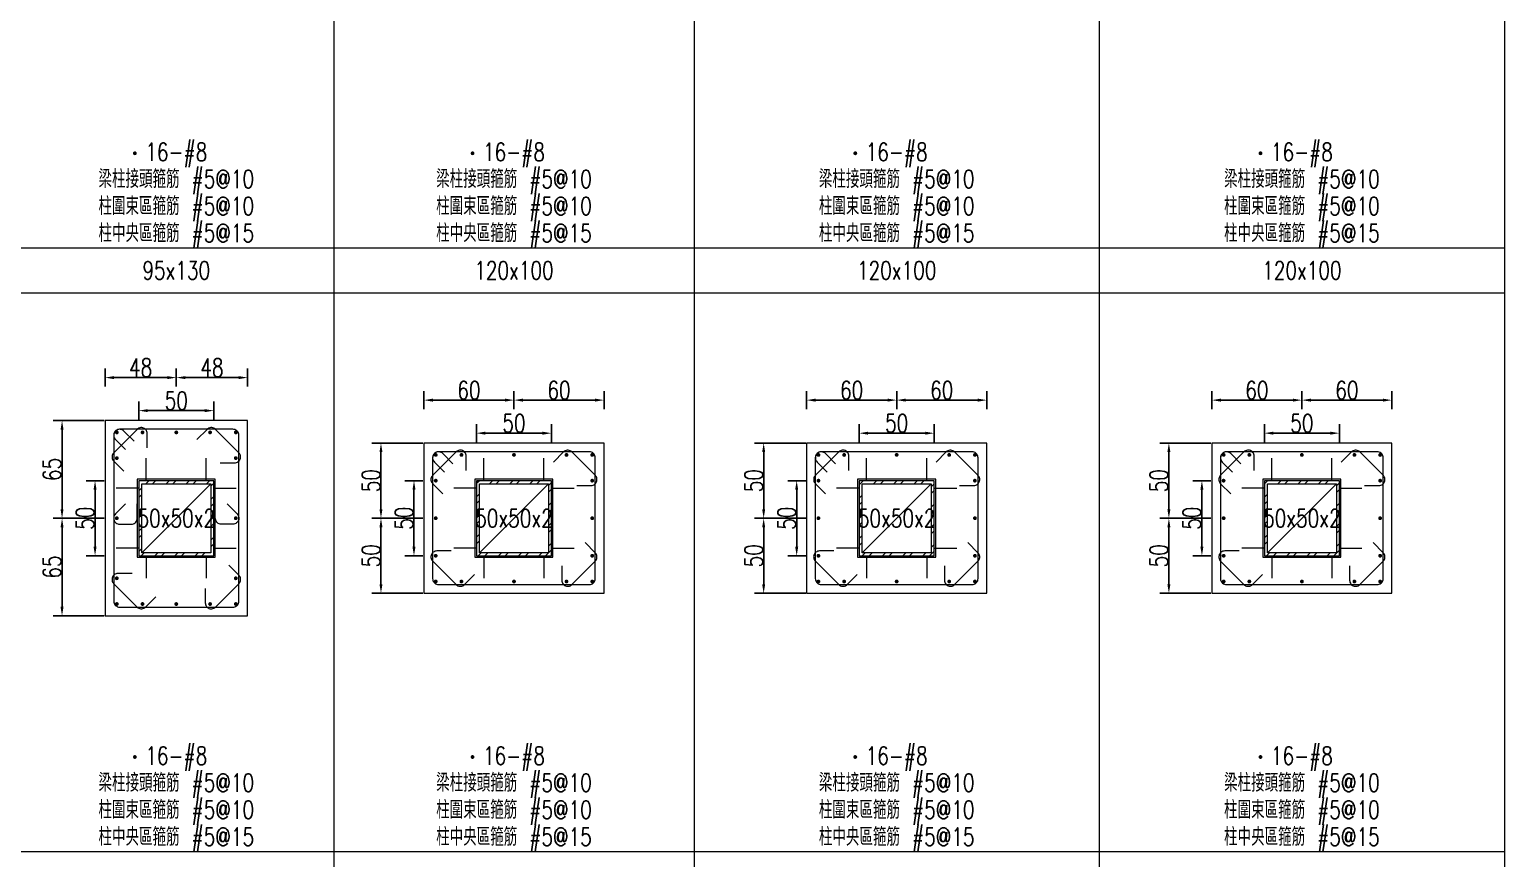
# Model space of a CAD drawing. Header units: millimetres. Extents: x 0 to 3905, y 0 to 8880.
# Drawn here: x 2922 to 3905, y 4447 to 4999 of the extents above; entities that cross this region are included whole.
import ezdxf
from ezdxf.enums import TextEntityAlignment as Align

# ---------------------------------------------------------------- set-up
doc = ezdxf.new("R2010")
doc.units = ezdxf.units.MM
doc.layers.get('DEFPOINTS').update_dxf_attribs({"color": 3})
for name, color, linetype in [('Hatch線', 6, 'Continuous'), ('主筋斷面', 2, 'Continuous'), ('文字-主筋根數', 7, 'Continuous'), ('文字-剪力筋 中央區', 7, 'Continuous'), ('文字-剪力筋-BC', 7, 'Continuous'), ('文字-剪力筋-圍束區', 7, 'Continuous'), ('文字-斷面尺寸', 7, 'Continuous'), ('文字-輔助字', 7, 'Continuous'), ('柱斷面線', 4, 'Continuous'), ('標註字', 4, 'Continuous'), ('箍筋線', 1, 'Continuous'), ('網格線', 7, 'Continuous'), ('鋼柱', 11, 'Continuous')]:
    doc.layers.add(name, color=color, linetype=linetype)
doc.styles.add('note', font='txt.shx', dxfattribs={"width": 0.75, "height": 12})
doc.styles.add('txt', font='txt.shx', dxfattribs={"height": 0.2, "bigfont": 'chineset.shx'})
doc.dimstyles.new('RCAD_DIM', dxfattribs={"dimtxt": 12, "dimasz": 6, "dimexe": 6, "dimexo": 0.625, "dimtad": 1, "dimdec": 0, "dimdsep": 46, "dimtxsty": 'note', "dimcen": 2.5, "dimclrd": 256, "dimclre": 256, "dimclrt": 256, "dimadec": 0, "dimazin": 0, "dimtfac": 1, "dimtmove": 0, "dimatfit": 3, "dimfxl": 0, "dimtolj": 1, "dimarcsym": 0})

# ---------------------------------------------------------------- blocks, each defined once
blk = doc.blocks.new('*D1668')
at = {"layer": 'DEFPOINTS', "color": 0}
for p in [(2995, 4739), (3045, 4745.625), (3045, 4739)]:
    blk.add_point(p, dxfattribs=at)
at = {"layer": '標註字', "lineweight": -2}
for p, q in [((2995, 4739.625), (2995, 4751.625)), ((3045, 4739.625), (3045, 4751.625)), ((3001, 4745.625), (3039, 4745.625))]:
    blk.add_line(p, q, dxfattribs=at)
at = {"layer": '標註字'}
for points in [[(3001, 4746.625), (3001, 4744.625), (2995, 4745.625)], [(3039, 4744.625), (3039, 4746.625), (3045, 4745.625)]]:
    blk.add_solid(points, dxfattribs=at)
at = {"layer": '標註字', "insert": (3020, 4752.25), "char_height": 12, "attachment_point": 5, "style": 'note'}
blk.add_mtext('\\A1;50', dxfattribs=at)
blk = doc.blocks.new('*D1669')
at = {"layer": 'DEFPOINTS', "color": 0}
for p in [(2965.875, 4699), (2972.5, 4699), (2972.5, 4649)]:
    blk.add_point(p, dxfattribs=at)
at = {"layer": '標註字', "lineweight": -2}
for p, q in [((2971.875, 4699), (2959.875, 4699)), ((2965.875, 4655), (2965.875, 4693)), ((2971.875, 4649), (2959.875, 4649))]:
    blk.add_line(p, q, dxfattribs=at)
at = {"layer": '標註字'}
for points in [[(2966.875, 4693), (2964.875, 4693), (2965.875, 4699)], [(2964.875, 4655), (2966.875, 4655), (2965.875, 4649)]]:
    blk.add_solid(points, dxfattribs=at)
at = {"layer": '標註字', "insert": (2959.25, 4674), "char_height": 12, "attachment_point": 5, "rotation": 90, "style": 'note'}
blk.add_mtext('\\A1;50', dxfattribs=at)
blk = doc.blocks.new('*D1670')
at = {"layer": 'DEFPOINTS', "color": 0}
for p in [(3020, 4767.625), (2972.5, 4761), (3020, 4761)]:
    blk.add_point(p, dxfattribs=at)
at = {"layer": '標註字', "lineweight": -2}
for p, q in [((2972.5, 4761.625), (2972.5, 4773.625)), ((2978.5, 4767.625), (3014, 4767.625)), ((3020, 4761.625), (3020, 4773.625))]:
    blk.add_line(p, q, dxfattribs=at)
at = {"layer": '標註字'}
for points in [[(2978.5, 4768.625), (2978.5, 4766.625), (2972.5, 4767.625)], [(3014, 4766.625), (3014, 4768.625), (3020, 4767.625)]]:
    blk.add_solid(points, dxfattribs=at)
at = {"layer": '標註字', "insert": (2996.25, 4774.25), "char_height": 12, "attachment_point": 5, "style": 'note'}
blk.add_mtext('\\A1;48', dxfattribs=at)
blk = doc.blocks.new('*D1671')
at = {"layer": 'DEFPOINTS', "color": 0}
for p in [(3067.5, 4767.625), (3020, 4761), (3067.5, 4761)]:
    blk.add_point(p, dxfattribs=at)
at = {"layer": '標註字', "lineweight": -2}
for p, q in [((3020, 4761.625), (3020, 4773.625)), ((3026, 4767.625), (3061.5, 4767.625)), ((3067.5, 4761.625), (3067.5, 4773.625))]:
    blk.add_line(p, q, dxfattribs=at)
at = {"layer": '標註字'}
for points in [[(3026, 4768.625), (3026, 4766.625), (3020, 4767.625)], [(3061.5, 4766.625), (3061.5, 4768.625), (3067.5, 4767.625)]]:
    blk.add_solid(points, dxfattribs=at)
at = {"layer": '標註字', "insert": (3043.75, 4774.25), "char_height": 12, "attachment_point": 5, "style": 'note'}
blk.add_mtext('\\A1;48', dxfattribs=at)
blk = doc.blocks.new('*D1672')
at = {"layer": 'DEFPOINTS', "color": 0}
for p in [(2943.875, 4674), (2972.5, 4674), (2972.5, 4609)]:
    blk.add_point(p, dxfattribs=at)
at = {"layer": '標註字', "lineweight": -2}
for p, q in [((2971.875, 4674), (2937.875, 4674)), ((2943.875, 4615), (2943.875, 4668)), ((2971.875, 4609), (2937.875, 4609))]:
    blk.add_line(p, q, dxfattribs=at)
at = {"layer": '標註字'}
for points in [[(2944.875, 4668), (2942.875, 4668), (2943.875, 4674)], [(2942.875, 4615), (2944.875, 4615), (2943.875, 4609)]]:
    blk.add_solid(points, dxfattribs=at)
at = {"layer": '標註字', "insert": (2937.25, 4641.5), "char_height": 12, "attachment_point": 5, "rotation": 90, "style": 'note'}
blk.add_mtext('\\A1;65', dxfattribs=at)
blk = doc.blocks.new('*D1673')
at = {"layer": 'DEFPOINTS', "color": 0}
for p in [(2943.875, 4739), (2972.5, 4739), (2972.5, 4674)]:
    blk.add_point(p, dxfattribs=at)
at = {"layer": '標註字', "lineweight": -2}
for p, q in [((2971.875, 4739), (2937.875, 4739)), ((2943.875, 4680), (2943.875, 4733)), ((2971.875, 4674), (2937.875, 4674))]:
    blk.add_line(p, q, dxfattribs=at)
at = {"layer": '標註字'}
for points in [[(2944.875, 4733), (2942.875, 4733), (2943.875, 4739)], [(2942.875, 4680), (2944.875, 4680), (2943.875, 4674)]]:
    blk.add_solid(points, dxfattribs=at)
at = {"layer": '標註字', "insert": (2937.25, 4706.5), "char_height": 12, "attachment_point": 5, "rotation": 90, "style": 'note'}
blk.add_mtext('\\A1;65', dxfattribs=at)
blk = doc.blocks.new('Circle_Filled')
at = {"const_width": 0.5}
blk.add_lwpolyline([(-0.25, 0, 1), (0.25, 0, 1)], format="xyb", close=True, dxfattribs=at)
blk = doc.blocks.new('*D1800')
at = {"layer": 'DEFPOINTS', "color": 0}
for p in [(3270, 4730.625), (3220, 4724), (3270, 4724)]:
    blk.add_point(p, dxfattribs=at)
at = {"layer": '標註字', "lineweight": -2}
for p, q in [((3220, 4724.625), (3220, 4736.625)), ((3226, 4730.625), (3264, 4730.625)), ((3270, 4724.625), (3270, 4736.625))]:
    blk.add_line(p, q, dxfattribs=at)
at = {"layer": '標註字'}
for points in [[(3226, 4731.625), (3226, 4729.625), (3220, 4730.625)], [(3264, 4729.625), (3264, 4731.625), (3270, 4730.625)]]:
    blk.add_solid(points, dxfattribs=at)
at = {"layer": '標註字', "insert": (3245, 4737.25), "char_height": 12, "attachment_point": 5, "style": 'note'}
blk.add_mtext('\\A1;50', dxfattribs=at)
blk = doc.blocks.new('*D1801')
at = {"layer": 'DEFPOINTS', "color": 0}
for p in [(3178.375, 4699), (3185, 4699), (3185, 4649)]:
    blk.add_point(p, dxfattribs=at)
at = {"layer": '標註字', "lineweight": -2}
for p, q in [((3184.375, 4699), (3172.375, 4699)), ((3178.375, 4655), (3178.375, 4693)), ((3184.375, 4649), (3172.375, 4649))]:
    blk.add_line(p, q, dxfattribs=at)
at = {"layer": '標註字'}
for points in [[(3179.375, 4693), (3177.375, 4693), (3178.375, 4699)], [(3177.375, 4655), (3179.375, 4655), (3178.375, 4649)]]:
    blk.add_solid(points, dxfattribs=at)
at = {"layer": '標註字', "insert": (3171.75, 4674), "char_height": 12, "attachment_point": 5, "rotation": 90, "style": 'note'}
blk.add_mtext('\\A1;50', dxfattribs=at)
blk = doc.blocks.new('*D1802')
at = {"layer": 'DEFPOINTS', "color": 0}
for p in [(3245, 4752.625), (3185, 4746), (3245, 4746)]:
    blk.add_point(p, dxfattribs=at)
at = {"layer": '標註字', "lineweight": -2}
for p, q in [((3185, 4746.625), (3185, 4758.625)), ((3245, 4746.625), (3245, 4758.625)), ((3191, 4752.625), (3239, 4752.625))]:
    blk.add_line(p, q, dxfattribs=at)
at = {"layer": '標註字'}
for points in [[(3191, 4753.625), (3191, 4751.625), (3185, 4752.625)], [(3239, 4751.625), (3239, 4753.625), (3245, 4752.625)]]:
    blk.add_solid(points, dxfattribs=at)
at = {"layer": '標註字', "insert": (3215, 4759.25), "char_height": 12, "attachment_point": 5, "style": 'note'}
blk.add_mtext('\\A1;60', dxfattribs=at)
blk = doc.blocks.new('*D1803')
at = {"layer": 'DEFPOINTS', "color": 0}
for p in [(3305, 4752.625), (3245, 4746), (3305, 4746)]:
    blk.add_point(p, dxfattribs=at)
at = {"layer": '標註字', "lineweight": -2}
for p, q in [((3245, 4746.625), (3245, 4758.625)), ((3305, 4746.625), (3305, 4758.625)), ((3251, 4752.625), (3299, 4752.625))]:
    blk.add_line(p, q, dxfattribs=at)
at = {"layer": '標註字'}
for points in [[(3251, 4753.625), (3251, 4751.625), (3245, 4752.625)], [(3299, 4751.625), (3299, 4753.625), (3305, 4752.625)]]:
    blk.add_solid(points, dxfattribs=at)
at = {"layer": '標註字', "insert": (3275, 4759.25), "char_height": 12, "attachment_point": 5, "style": 'note'}
blk.add_mtext('\\A1;60', dxfattribs=at)
blk = doc.blocks.new('*D1804')
at = {"layer": 'DEFPOINTS', "color": 0}
for p in [(3156.375, 4674), (3185, 4674), (3185, 4624)]:
    blk.add_point(p, dxfattribs=at)
at = {"layer": '標註字', "lineweight": -2}
for p, q in [((3184.375, 4674), (3150.375, 4674)), ((3156.375, 4630), (3156.375, 4668)), ((3184.375, 4624), (3150.375, 4624))]:
    blk.add_line(p, q, dxfattribs=at)
at = {"layer": '標註字'}
for points in [[(3157.375, 4668), (3155.375, 4668), (3156.375, 4674)], [(3155.375, 4630), (3157.375, 4630), (3156.375, 4624)]]:
    blk.add_solid(points, dxfattribs=at)
at = {"layer": '標註字', "insert": (3149.75, 4649), "char_height": 12, "attachment_point": 5, "rotation": 90, "style": 'note'}
blk.add_mtext('\\A1;50', dxfattribs=at)
blk = doc.blocks.new('*D1805')
at = {"layer": 'DEFPOINTS', "color": 0}
for p in [(3156.375, 4724), (3185, 4724), (3185, 4674)]:
    blk.add_point(p, dxfattribs=at)
at = {"layer": '標註字', "lineweight": -2}
for p, q in [((3184.375, 4724), (3150.375, 4724)), ((3156.375, 4680), (3156.375, 4718)), ((3184.375, 4674), (3150.375, 4674))]:
    blk.add_line(p, q, dxfattribs=at)
at = {"layer": '標註字'}
for points in [[(3157.375, 4718), (3155.375, 4718), (3156.375, 4724)], [(3155.375, 4680), (3157.375, 4680), (3156.375, 4674)]]:
    blk.add_solid(points, dxfattribs=at)
at = {"layer": '標註字', "insert": (3149.75, 4699), "char_height": 12, "attachment_point": 5, "rotation": 90, "style": 'note'}
blk.add_mtext('\\A1;50', dxfattribs=at)
blk = doc.blocks.new('*D1932')
at = {"layer": 'DEFPOINTS', "color": 0}
for p in [(3525, 4730.625), (3475, 4724), (3525, 4724)]:
    blk.add_point(p, dxfattribs=at)
at = {"layer": '標註字', "lineweight": -2}
for p, q in [((3475, 4724.625), (3475, 4736.625)), ((3481, 4730.625), (3519, 4730.625)), ((3525, 4724.625), (3525, 4736.625))]:
    blk.add_line(p, q, dxfattribs=at)
at = {"layer": '標註字'}
for points in [[(3481, 4731.625), (3481, 4729.625), (3475, 4730.625)], [(3519, 4729.625), (3519, 4731.625), (3525, 4730.625)]]:
    blk.add_solid(points, dxfattribs=at)
at = {"layer": '標註字', "insert": (3500, 4737.25), "char_height": 12, "attachment_point": 5, "style": 'note'}
blk.add_mtext('\\A1;50', dxfattribs=at)
blk = doc.blocks.new('*D1933')
at = {"layer": 'DEFPOINTS', "color": 0}
for p in [(3433.375, 4699), (3440, 4699), (3440, 4649)]:
    blk.add_point(p, dxfattribs=at)
at = {"layer": '標註字', "lineweight": -2}
for p, q in [((3439.375, 4699), (3427.375, 4699)), ((3433.375, 4655), (3433.375, 4693)), ((3439.375, 4649), (3427.375, 4649))]:
    blk.add_line(p, q, dxfattribs=at)
at = {"layer": '標註字'}
for points in [[(3434.375, 4693), (3432.375, 4693), (3433.375, 4699)], [(3432.375, 4655), (3434.375, 4655), (3433.375, 4649)]]:
    blk.add_solid(points, dxfattribs=at)
at = {"layer": '標註字', "insert": (3426.75, 4674), "char_height": 12, "attachment_point": 5, "rotation": 90, "style": 'note'}
blk.add_mtext('\\A1;50', dxfattribs=at)
blk = doc.blocks.new('*D1934')
at = {"layer": 'DEFPOINTS', "color": 0}
for p in [(3500, 4752.625), (3440, 4746), (3500, 4746)]:
    blk.add_point(p, dxfattribs=at)
at = {"layer": '標註字', "lineweight": -2}
for p, q in [((3440, 4746.625), (3440, 4758.625)), ((3500, 4746.625), (3500, 4758.625)), ((3446, 4752.625), (3494, 4752.625))]:
    blk.add_line(p, q, dxfattribs=at)
at = {"layer": '標註字'}
for points in [[(3446, 4753.625), (3446, 4751.625), (3440, 4752.625)], [(3494, 4751.625), (3494, 4753.625), (3500, 4752.625)]]:
    blk.add_solid(points, dxfattribs=at)
at = {"layer": '標註字', "insert": (3470, 4759.25), "char_height": 12, "attachment_point": 5, "style": 'note'}
blk.add_mtext('\\A1;60', dxfattribs=at)
blk = doc.blocks.new('*D1935')
at = {"layer": 'DEFPOINTS', "color": 0}
for p in [(3560, 4752.625), (3500, 4746), (3560, 4746)]:
    blk.add_point(p, dxfattribs=at)
at = {"layer": '標註字', "lineweight": -2}
for p, q in [((3500, 4746.625), (3500, 4758.625)), ((3560, 4746.625), (3560, 4758.625)), ((3506, 4752.625), (3554, 4752.625))]:
    blk.add_line(p, q, dxfattribs=at)
at = {"layer": '標註字'}
for points in [[(3506, 4753.625), (3506, 4751.625), (3500, 4752.625)], [(3554, 4751.625), (3554, 4753.625), (3560, 4752.625)]]:
    blk.add_solid(points, dxfattribs=at)
at = {"layer": '標註字', "insert": (3530, 4759.25), "char_height": 12, "attachment_point": 5, "style": 'note'}
blk.add_mtext('\\A1;60', dxfattribs=at)
blk = doc.blocks.new('*D1936')
at = {"layer": 'DEFPOINTS', "color": 0}
for p in [(3411.375, 4674), (3440, 4674), (3440, 4624)]:
    blk.add_point(p, dxfattribs=at)
at = {"layer": '標註字', "lineweight": -2}
for p, q in [((3439.375, 4674), (3405.375, 4674)), ((3411.375, 4630), (3411.375, 4668)), ((3439.375, 4624), (3405.375, 4624))]:
    blk.add_line(p, q, dxfattribs=at)
at = {"layer": '標註字'}
for points in [[(3412.375, 4668), (3410.375, 4668), (3411.375, 4674)], [(3410.375, 4630), (3412.375, 4630), (3411.375, 4624)]]:
    blk.add_solid(points, dxfattribs=at)
at = {"layer": '標註字', "insert": (3404.75, 4649), "char_height": 12, "attachment_point": 5, "rotation": 90, "style": 'note'}
blk.add_mtext('\\A1;50', dxfattribs=at)
blk = doc.blocks.new('*D1937')
at = {"layer": 'DEFPOINTS', "color": 0}
for p in [(3411.375, 4724), (3440, 4724), (3440, 4674)]:
    blk.add_point(p, dxfattribs=at)
at = {"layer": '標註字', "lineweight": -2}
for p, q in [((3439.375, 4724), (3405.375, 4724)), ((3411.375, 4680), (3411.375, 4718)), ((3439.375, 4674), (3405.375, 4674))]:
    blk.add_line(p, q, dxfattribs=at)
at = {"layer": '標註字'}
for points in [[(3412.375, 4718), (3410.375, 4718), (3411.375, 4724)], [(3410.375, 4680), (3412.375, 4680), (3411.375, 4674)]]:
    blk.add_solid(points, dxfattribs=at)
at = {"layer": '標註字', "insert": (3404.75, 4699), "char_height": 12, "attachment_point": 5, "rotation": 90, "style": 'note'}
blk.add_mtext('\\A1;50', dxfattribs=at)
blk = doc.blocks.new('*D2064')
at = {"layer": 'DEFPOINTS', "color": 0}
for p in [(3795, 4730.625), (3745, 4724), (3795, 4724)]:
    blk.add_point(p, dxfattribs=at)
at = {"layer": '標註字', "lineweight": -2}
for p, q in [((3745, 4724.625), (3745, 4736.625)), ((3751, 4730.625), (3789, 4730.625)), ((3795, 4724.625), (3795, 4736.625))]:
    blk.add_line(p, q, dxfattribs=at)
at = {"layer": '標註字'}
for points in [[(3751, 4731.625), (3751, 4729.625), (3745, 4730.625)], [(3789, 4729.625), (3789, 4731.625), (3795, 4730.625)]]:
    blk.add_solid(points, dxfattribs=at)
at = {"layer": '標註字', "insert": (3770, 4737.25), "char_height": 12, "attachment_point": 5, "style": 'note'}
blk.add_mtext('\\A1;50', dxfattribs=at)
blk = doc.blocks.new('*D2065')
at = {"layer": 'DEFPOINTS', "color": 0}
for p in [(3703.375, 4699), (3710, 4699), (3710, 4649)]:
    blk.add_point(p, dxfattribs=at)
at = {"layer": '標註字', "lineweight": -2}
for p, q in [((3709.375, 4699), (3697.375, 4699)), ((3703.375, 4655), (3703.375, 4693)), ((3709.375, 4649), (3697.375, 4649))]:
    blk.add_line(p, q, dxfattribs=at)
at = {"layer": '標註字'}
for points in [[(3704.375, 4693), (3702.375, 4693), (3703.375, 4699)], [(3702.375, 4655), (3704.375, 4655), (3703.375, 4649)]]:
    blk.add_solid(points, dxfattribs=at)
at = {"layer": '標註字', "insert": (3696.75, 4674), "char_height": 12, "attachment_point": 5, "rotation": 90, "style": 'note'}
blk.add_mtext('\\A1;50', dxfattribs=at)
blk = doc.blocks.new('*D2066')
at = {"layer": 'DEFPOINTS', "color": 0}
for p in [(3770, 4752.625), (3710, 4746), (3770, 4746)]:
    blk.add_point(p, dxfattribs=at)
at = {"layer": '標註字', "lineweight": -2}
for p, q in [((3710, 4746.625), (3710, 4758.625)), ((3770, 4746.625), (3770, 4758.625)), ((3716, 4752.625), (3764, 4752.625))]:
    blk.add_line(p, q, dxfattribs=at)
at = {"layer": '標註字'}
for points in [[(3716, 4753.625), (3716, 4751.625), (3710, 4752.625)], [(3764, 4751.625), (3764, 4753.625), (3770, 4752.625)]]:
    blk.add_solid(points, dxfattribs=at)
at = {"layer": '標註字', "insert": (3740, 4759.25), "char_height": 12, "attachment_point": 5, "style": 'note'}
blk.add_mtext('\\A1;60', dxfattribs=at)
blk = doc.blocks.new('*D2067')
at = {"layer": 'DEFPOINTS', "color": 0}
for p in [(3830, 4752.625), (3770, 4746), (3830, 4746)]:
    blk.add_point(p, dxfattribs=at)
at = {"layer": '標註字', "lineweight": -2}
for p, q in [((3770, 4746.625), (3770, 4758.625)), ((3830, 4746.625), (3830, 4758.625)), ((3776, 4752.625), (3824, 4752.625))]:
    blk.add_line(p, q, dxfattribs=at)
at = {"layer": '標註字'}
for points in [[(3776, 4753.625), (3776, 4751.625), (3770, 4752.625)], [(3824, 4751.625), (3824, 4753.625), (3830, 4752.625)]]:
    blk.add_solid(points, dxfattribs=at)
at = {"layer": '標註字', "insert": (3800, 4759.25), "char_height": 12, "attachment_point": 5, "style": 'note'}
blk.add_mtext('\\A1;60', dxfattribs=at)
blk = doc.blocks.new('*D2068')
at = {"layer": 'DEFPOINTS', "color": 0}
for p in [(3681.375, 4674), (3710, 4674), (3710, 4624)]:
    blk.add_point(p, dxfattribs=at)
at = {"layer": '標註字', "lineweight": -2}
for p, q in [((3709.375, 4674), (3675.375, 4674)), ((3681.375, 4630), (3681.375, 4668)), ((3709.375, 4624), (3675.375, 4624))]:
    blk.add_line(p, q, dxfattribs=at)
at = {"layer": '標註字'}
for points in [[(3682.375, 4668), (3680.375, 4668), (3681.375, 4674)], [(3680.375, 4630), (3682.375, 4630), (3681.375, 4624)]]:
    blk.add_solid(points, dxfattribs=at)
at = {"layer": '標註字', "insert": (3674.75, 4649), "char_height": 12, "attachment_point": 5, "rotation": 90, "style": 'note'}
blk.add_mtext('\\A1;50', dxfattribs=at)
blk = doc.blocks.new('*D2069')
at = {"layer": 'DEFPOINTS', "color": 0}
for p in [(3681.375, 4724), (3710, 4724), (3710, 4674)]:
    blk.add_point(p, dxfattribs=at)
at = {"layer": '標註字', "lineweight": -2}
for p, q in [((3709.375, 4724), (3675.375, 4724)), ((3681.375, 4680), (3681.375, 4718)), ((3709.375, 4674), (3675.375, 4674))]:
    blk.add_line(p, q, dxfattribs=at)
at = {"layer": '標註字'}
for points in [[(3682.375, 4718), (3680.375, 4718), (3681.375, 4724)], [(3680.375, 4680), (3682.375, 4680), (3681.375, 4674)]]:
    blk.add_solid(points, dxfattribs=at)
at = {"layer": '標註字', "insert": (3674.75, 4699), "char_height": 12, "attachment_point": 5, "rotation": 90, "style": 'note'}
blk.add_mtext('\\A1;50', dxfattribs=at)

msp = doc.modelspace()

# ---------------------------------------------------------------- hatches: boundary and pattern name
at = {"layer": 'Hatch線'}
h = msp.add_hatch(dxfattribs=at)
h.set_pattern_fill('ANSI32', color=256, style=0)
h.paths.add_polyline_path([(2995, 4649), (3045, 4649), (3045, 4699), (2995, 4699)], flags=17)
h.paths.add_polyline_path([(2997, 4651), (2997, 4697), (3043, 4697), (3043, 4651)])
h = msp.add_hatch(dxfattribs=at)
h.set_pattern_fill('ANSI32', color=256, style=0)
h.paths.add_polyline_path([(3220, 4649), (3270, 4649), (3270, 4699), (3220, 4699)], flags=17)
h.paths.add_polyline_path([(3222, 4651), (3222, 4697), (3268, 4697), (3268, 4651)])
h = msp.add_hatch(dxfattribs=at)
h.set_pattern_fill('ANSI32', color=256, style=0)
h.paths.add_polyline_path([(3475, 4649), (3525, 4649), (3525, 4699), (3475, 4699)], flags=17)
h.paths.add_polyline_path([(3477, 4651), (3477, 4697), (3523, 4697), (3523, 4651)])
h = msp.add_hatch(dxfattribs=at)
h.set_pattern_fill('ANSI32', color=256, style=0)
h.paths.add_polyline_path([(3745, 4649), (3795, 4649), (3795, 4699), (3745, 4699)], flags=17)
h.paths.add_polyline_path([(3747, 4651), (3747, 4697), (3793, 4697), (3793, 4651)])

# ---------------------------------------------------------------- linework, layer by layer
at = {"layer": 'DEFPOINTS', "lineweight": 5}
for points in [[(3000, 4699), (3000, 4714)], [(3040, 4699), (3040, 4714)], [(3225, 4699), (3225, 4714)], [(3265, 4699), (3265, 4714)], [(3480, 4699), (3480, 4714)], [(3520, 4699), (3520, 4714)], [(3750, 4699), (3750, 4714)], [(3790, 4699), (3790, 4714)], [(2995, 4648), (3046, 4648), (3046, 4700), (2994, 4700), (2994, 4648), (2995, 4648)], [(3220, 4648), (3271, 4648), (3271, 4700), (3219, 4700), (3219, 4648), (3220, 4648)], [(3475, 4648), (3526, 4648), (3526, 4700), (3474, 4700), (3474, 4648), (3475, 4648)], [(3745, 4648), (3796, 4648), (3796, 4700), (3744, 4700), (3744, 4648), (3745, 4648)], [(2995, 4694), (2980, 4694)], [(2997, 4651), (3043, 4697)], [(3045, 4694), (3060, 4694)], [(3220, 4694), (3205, 4694)], [(3222, 4651), (3268, 4697)], [(3270, 4694), (3285, 4694)], [(3475, 4694), (3460, 4694)], [(3477, 4651), (3523, 4697)], [(3525, 4694), (3540, 4694)], [(3745, 4694), (3730, 4694)], [(3747, 4651), (3793, 4697)], [(3795, 4694), (3810, 4694)], [(2995, 4654), (2980, 4654)], [(3000, 4649), (3000, 4634)], [(3040, 4649), (3040, 4634)], [(3045, 4654), (3060, 4654)], [(3220, 4654), (3205, 4654)], [(3225, 4649), (3225, 4634)], [(3265, 4649), (3265, 4634)], [(3270, 4654), (3285, 4654)], [(3475, 4654), (3460, 4654)], [(3480, 4649), (3480, 4634)], [(3520, 4649), (3520, 4634)], [(3525, 4654), (3540, 4654)], [(3745, 4654), (3730, 4654)], [(3750, 4649), (3750, 4634)], [(3790, 4649), (3790, 4634)], [(3795, 4654), (3810, 4654)]]:
    msp.add_lwpolyline(points, dxfattribs=at)
at = {"layer": '柱斷面線', "lineweight": 5}
for points in [[(2972.5, 4609), (3067.5, 4609), (3067.5, 4739), (2972.5, 4739), (2972.5, 4609)], [(3185, 4624), (3305, 4624), (3305, 4724), (3185, 4724), (3185, 4624)], [(3440, 4624), (3560, 4624), (3560, 4724), (3440, 4724), (3440, 4624)], [(3710, 4624), (3830, 4624), (3830, 4724), (3710, 4724), (3710, 4624)]]:
    msp.add_lwpolyline(points, dxfattribs=at)
at = {"layer": '箍筋線', "lineweight": 5}
for points in [[(3000.69, 4720.81), (3000.69, 4730.35), (3000.63, 4731.02), (3000.46, 4731.66), (3000.19, 4732.27), (2999.82, 4732.83), (2999.36, 4733.32), (2998.83, 4733.72), (2998.23, 4734.02), (2997.6, 4734.23), (2996.93, 4734.32), (2996.27, 4734.3), (2995.61, 4734.17), (2994.99, 4733.93), (2994.41, 4733.59), (2993.9, 4733.16), (2978.34, 4717.6), (2977.89, 4717.07), (2977.55, 4716.47), (2977.31, 4715.82), (2977.19, 4715.13), (2977.19, 4714.44), (2977.31, 4713.76), (2977.55, 4713.11), (2977.89, 4712.51), (2978.34, 4711.98), (2985.08, 4705.23)], [(2991.83, 4725.29), (2985.08, 4732.04), (2984.57, 4732.47), (2983.99, 4732.81), (2983.37, 4733.05), (2982.72, 4733.18), (2982.05, 4733.2), (2981.39, 4733.11), (2980.75, 4732.9), (2980.16, 4732.6), (2979.62, 4732.19), (2979.16, 4731.71), (2978.79, 4731.15), (2978.52, 4730.54), (2978.35, 4729.9), (2978.29, 4729.23), (2978.29, 4618.77), (2978.36, 4618.08), (2978.53, 4617.41), (2978.83, 4616.78), (2979.22, 4616.21), (2979.71, 4615.72), (2980.28, 4615.33), (2980.91, 4615.03), (2981.58, 4614.86), (2982.27, 4614.79), (3057.73, 4614.79), (3058.42, 4614.86), (3059.09, 4615.03), (3059.72, 4615.33), (3060.29, 4615.72), (3060.78, 4616.21), (3061.17, 4616.78), (3061.47, 4617.41), (3061.64, 4618.08), (3061.71, 4618.77), (3061.71, 4729.23), (3061.64, 4729.92), (3061.47, 4730.59), (3061.17, 4731.22), (3060.78, 4731.79), (3060.29, 4732.28), (3059.72, 4732.67), (3059.09, 4732.97), (3058.42, 4733.14), (3057.73, 4733.21), (2982.27, 4733.21), (2981.6, 4733.15), (2980.96, 4732.98), (2980.35, 4732.71), (2979.79, 4732.34), (2979.31, 4731.88), (2978.9, 4731.34), (2978.6, 4730.75), (2978.39, 4730.11), (2978.3, 4729.45), (2978.32, 4728.78), (2978.45, 4728.13), (2978.69, 4727.51), (2979.03, 4726.93), (2979.46, 4726.42), (2986.21, 4719.67)], [(3049.31, 4710.81), (3058.85, 4710.81), (3059.52, 4710.87), (3060.16, 4711.04), (3060.77, 4711.31), (3061.33, 4711.68), (3061.82, 4712.14), (3062.22, 4712.67), (3062.52, 4713.27), (3062.73, 4713.9), (3062.82, 4714.57), (3062.8, 4715.23), (3062.67, 4715.89), (3062.43, 4716.51), (3062.09, 4717.09), (3061.66, 4717.6), (3046.1, 4733.16), (3045.57, 4733.61), (3044.97, 4733.95), (3044.32, 4734.19), (3043.63, 4734.31), (3042.94, 4734.31), (3042.26, 4734.19), (3041.61, 4733.95), (3041.01, 4733.61), (3040.48, 4733.16), (3033.73, 4726.42)], [(3213.19, 4705.81), (3213.19, 4715.35), (3213.13, 4716.02), (3212.96, 4716.66), (3212.69, 4717.27), (3212.32, 4717.83), (3211.86, 4718.32), (3211.33, 4718.72), (3210.73, 4719.02), (3210.1, 4719.23), (3209.43, 4719.32), (3208.77, 4719.3), (3208.11, 4719.17), (3207.49, 4718.93), (3206.91, 4718.59), (3206.4, 4718.16), (3190.84, 4702.6), (3190.39, 4702.07), (3190.05, 4701.47), (3189.81, 4700.82), (3189.69, 4700.13), (3189.69, 4699.44), (3189.81, 4698.76), (3190.05, 4698.11), (3190.39, 4697.51), (3190.84, 4696.98), (3197.58, 4690.23)], [(3204.33, 4710.29), (3197.58, 4717.04), (3197.07, 4717.47), (3196.49, 4717.81), (3195.87, 4718.05), (3195.22, 4718.18), (3194.55, 4718.2), (3193.89, 4718.11), (3193.25, 4717.9), (3192.66, 4717.6), (3192.12, 4717.19), (3191.66, 4716.71), (3191.29, 4716.15), (3191.02, 4715.54), (3190.85, 4714.9), (3190.79, 4714.23), (3190.79, 4633.77), (3190.86, 4633.08), (3191.03, 4632.41), (3191.33, 4631.78), (3191.72, 4631.21), (3192.21, 4630.72), (3192.78, 4630.33), (3193.41, 4630.03), (3194.08, 4629.86), (3194.77, 4629.79), (3295.23, 4629.79), (3295.92, 4629.86), (3296.59, 4630.03), (3297.22, 4630.33), (3297.79, 4630.72), (3298.28, 4631.21), (3298.67, 4631.78), (3298.97, 4632.41), (3299.14, 4633.08), (3299.21, 4633.77), (3299.21, 4714.23), (3299.14, 4714.92), (3298.97, 4715.59), (3298.67, 4716.22), (3298.28, 4716.79), (3297.79, 4717.28), (3297.22, 4717.67), (3296.59, 4717.97), (3295.92, 4718.14), (3295.23, 4718.21), (3194.77, 4718.21), (3194.1, 4718.15), (3193.46, 4717.98), (3192.85, 4717.71), (3192.29, 4717.34), (3191.81, 4716.88), (3191.4, 4716.34), (3191.1, 4715.75), (3190.89, 4715.11), (3190.8, 4714.45), (3190.82, 4713.78), (3190.95, 4713.13), (3191.19, 4712.51), (3191.53, 4711.93), (3191.96, 4711.42), (3198.71, 4704.67)], [(3286.81, 4695.81), (3296.35, 4695.81), (3297.02, 4695.87), (3297.66, 4696.04), (3298.27, 4696.31), (3298.83, 4696.68), (3299.32, 4697.14), (3299.72, 4697.67), (3300.02, 4698.27), (3300.23, 4698.9), (3300.32, 4699.57), (3300.3, 4700.23), (3300.17, 4700.89), (3299.93, 4701.51), (3299.59, 4702.09), (3299.16, 4702.6), (3283.6, 4718.16), (3283.07, 4718.61), (3282.47, 4718.95), (3281.82, 4719.19), (3281.13, 4719.31), (3280.44, 4719.31), (3279.76, 4719.19), (3279.11, 4718.95), (3278.51, 4718.61), (3277.98, 4718.16), (3271.23, 4711.42)], [(3468.19, 4705.81), (3468.19, 4715.35), (3468.13, 4716.02), (3467.96, 4716.66), (3467.69, 4717.27), (3467.32, 4717.83), (3466.86, 4718.32), (3466.33, 4718.72), (3465.73, 4719.02), (3465.1, 4719.23), (3464.43, 4719.32), (3463.77, 4719.3), (3463.11, 4719.17), (3462.49, 4718.93), (3461.91, 4718.59), (3461.4, 4718.16), (3445.84, 4702.6), (3445.39, 4702.07), (3445.05, 4701.47), (3444.81, 4700.82), (3444.69, 4700.13), (3444.69, 4699.44), (3444.81, 4698.76), (3445.05, 4698.11), (3445.39, 4697.51), (3445.84, 4696.98), (3452.58, 4690.23)], [(3459.33, 4710.29), (3452.58, 4717.04), (3452.07, 4717.47), (3451.49, 4717.81), (3450.87, 4718.05), (3450.22, 4718.18), (3449.55, 4718.2), (3448.89, 4718.11), (3448.25, 4717.9), (3447.66, 4717.6), (3447.12, 4717.19), (3446.66, 4716.71), (3446.29, 4716.15), (3446.02, 4715.54), (3445.85, 4714.9), (3445.79, 4714.23), (3445.79, 4633.77), (3445.86, 4633.08), (3446.03, 4632.41), (3446.33, 4631.78), (3446.72, 4631.21), (3447.21, 4630.72), (3447.78, 4630.33), (3448.41, 4630.03), (3449.08, 4629.86), (3449.77, 4629.79), (3550.23, 4629.79), (3550.92, 4629.86), (3551.59, 4630.03), (3552.22, 4630.33), (3552.79, 4630.72), (3553.28, 4631.21), (3553.67, 4631.78), (3553.97, 4632.41), (3554.14, 4633.08), (3554.21, 4633.77), (3554.21, 4714.23), (3554.14, 4714.92), (3553.97, 4715.59), (3553.67, 4716.22), (3553.28, 4716.79), (3552.79, 4717.28), (3552.22, 4717.67), (3551.59, 4717.97), (3550.92, 4718.14), (3550.23, 4718.21), (3449.77, 4718.21), (3449.1, 4718.15), (3448.46, 4717.98), (3447.85, 4717.71), (3447.29, 4717.34), (3446.81, 4716.88), (3446.4, 4716.34), (3446.1, 4715.75), (3445.89, 4715.11), (3445.8, 4714.45), (3445.82, 4713.78), (3445.95, 4713.13), (3446.19, 4712.51), (3446.53, 4711.93), (3446.96, 4711.42), (3453.71, 4704.67)], [(3541.81, 4695.81), (3551.35, 4695.81), (3552.02, 4695.87), (3552.66, 4696.04), (3553.27, 4696.31), (3553.83, 4696.68), (3554.32, 4697.14), (3554.72, 4697.67), (3555.02, 4698.27), (3555.23, 4698.9), (3555.32, 4699.57), (3555.3, 4700.23), (3555.17, 4700.89), (3554.93, 4701.51), (3554.59, 4702.09), (3554.16, 4702.6), (3538.6, 4718.16), (3538.07, 4718.61), (3537.47, 4718.95), (3536.82, 4719.19), (3536.13, 4719.31), (3535.44, 4719.31), (3534.76, 4719.19), (3534.11, 4718.95), (3533.51, 4718.61), (3532.98, 4718.16), (3526.23, 4711.42)], [(3738.19, 4705.81), (3738.19, 4715.35), (3738.13, 4716.02), (3737.96, 4716.66), (3737.69, 4717.27), (3737.32, 4717.83), (3736.86, 4718.32), (3736.33, 4718.72), (3735.73, 4719.02), (3735.1, 4719.23), (3734.43, 4719.32), (3733.77, 4719.3), (3733.11, 4719.17), (3732.49, 4718.93), (3731.91, 4718.59), (3731.4, 4718.16), (3715.84, 4702.6), (3715.39, 4702.07), (3715.05, 4701.47), (3714.81, 4700.82), (3714.69, 4700.13), (3714.69, 4699.44), (3714.81, 4698.76), (3715.05, 4698.11), (3715.39, 4697.51), (3715.84, 4696.98), (3722.58, 4690.23)], [(3729.33, 4710.29), (3722.58, 4717.04), (3722.07, 4717.47), (3721.49, 4717.81), (3720.87, 4718.05), (3720.22, 4718.18), (3719.55, 4718.2), (3718.89, 4718.11), (3718.25, 4717.9), (3717.66, 4717.6), (3717.12, 4717.19), (3716.66, 4716.71), (3716.29, 4716.15), (3716.02, 4715.54), (3715.85, 4714.9), (3715.79, 4714.23), (3715.79, 4633.77), (3715.86, 4633.08), (3716.03, 4632.41), (3716.33, 4631.78), (3716.72, 4631.21), (3717.21, 4630.72), (3717.78, 4630.33), (3718.41, 4630.03), (3719.08, 4629.86), (3719.77, 4629.79), (3820.23, 4629.79), (3820.92, 4629.86), (3821.59, 4630.03), (3822.22, 4630.33), (3822.79, 4630.72), (3823.28, 4631.21), (3823.67, 4631.78), (3823.97, 4632.41), (3824.14, 4633.08), (3824.21, 4633.77), (3824.21, 4714.23), (3824.14, 4714.92), (3823.97, 4715.59), (3823.67, 4716.22), (3823.28, 4716.79), (3822.79, 4717.28), (3822.22, 4717.67), (3821.59, 4717.97), (3820.92, 4718.14), (3820.23, 4718.21), (3719.77, 4718.21), (3719.1, 4718.15), (3718.46, 4717.98), (3717.85, 4717.71), (3717.29, 4717.34), (3716.81, 4716.88), (3716.4, 4716.34), (3716.1, 4715.75), (3715.89, 4715.11), (3715.8, 4714.45), (3715.82, 4713.78), (3715.95, 4713.13), (3716.19, 4712.51), (3716.53, 4711.93), (3716.96, 4711.42), (3723.71, 4704.67)], [(3811.81, 4695.81), (3821.35, 4695.81), (3822.02, 4695.87), (3822.66, 4696.04), (3823.27, 4696.31), (3823.83, 4696.68), (3824.32, 4697.14), (3824.72, 4697.67), (3825.02, 4698.27), (3825.23, 4698.9), (3825.32, 4699.57), (3825.3, 4700.23), (3825.17, 4700.89), (3824.93, 4701.51), (3824.59, 4702.09), (3824.16, 4702.6), (3808.6, 4718.16), (3808.07, 4718.61), (3807.47, 4718.95), (3806.82, 4719.19), (3806.13, 4719.31), (3805.44, 4719.31), (3804.76, 4719.19), (3804.11, 4718.95), (3803.51, 4718.61), (3802.98, 4718.16), (3796.23, 4711.42)], [(2986.21, 4683.56), (2979.46, 4676.81), (2979.03, 4676.3), (2978.69, 4675.72), (2978.45, 4675.1), (2978.32, 4674.45), (2978.3, 4673.78), (2978.39, 4673.12), (2978.6, 4672.48), (2978.9, 4671.89), (2979.31, 4671.35), (2979.79, 4670.89), (2980.35, 4670.52), (2980.96, 4670.25), (2981.6, 4670.08), (2982.27, 4670.03), (2990.02, 4670.03), (2990.72, 4670.09), (2991.38, 4670.26), (2992.01, 4670.56), (2992.58, 4670.95), (2993.07, 4671.44), (2993.47, 4672.01), (2993.76, 4672.64), (2993.94, 4673.31), (2994, 4674), (2994, 4683.54)], [(3053.79, 4683.56), (3060.54, 4676.81), (3060.97, 4676.3), (3061.31, 4675.72), (3061.55, 4675.1), (3061.68, 4674.45), (3061.7, 4673.78), (3061.61, 4673.12), (3061.4, 4672.48), (3061.1, 4671.89), (3060.69, 4671.35), (3060.21, 4670.89), (3059.65, 4670.52), (3059.04, 4670.25), (3058.4, 4670.08), (3057.73, 4670.03), (3049.98, 4670.03), (3049.28, 4670.09), (3048.62, 4670.26), (3047.99, 4670.56), (3047.42, 4670.95), (3046.93, 4671.44), (3046.53, 4672.01), (3046.24, 4672.64), (3046.06, 4673.31), (3046, 4674), (3046, 4683.54)], [(3203.19, 4652.19), (3193.65, 4652.19), (3192.98, 4652.13), (3192.34, 4651.96), (3191.73, 4651.69), (3191.17, 4651.32), (3190.68, 4650.86), (3190.28, 4650.33), (3189.98, 4649.73), (3189.77, 4649.1), (3189.68, 4648.43), (3189.7, 4647.77), (3189.83, 4647.11), (3190.07, 4646.49), (3190.41, 4645.91), (3190.84, 4645.4), (3206.4, 4629.84), (3206.93, 4629.39), (3207.53, 4629.05), (3208.18, 4628.81), (3208.87, 4628.69), (3209.56, 4628.69), (3210.24, 4628.81), (3210.89, 4629.05), (3211.49, 4629.39), (3212.02, 4629.84), (3218.77, 4636.58)], [(3276.81, 4642.19), (3276.81, 4632.65), (3276.87, 4631.98), (3277.04, 4631.34), (3277.31, 4630.73), (3277.68, 4630.17), (3278.14, 4629.68), (3278.67, 4629.28), (3279.27, 4628.98), (3279.9, 4628.77), (3280.57, 4628.68), (3281.23, 4628.7), (3281.89, 4628.83), (3282.51, 4629.07), (3283.09, 4629.41), (3283.6, 4629.84), (3299.16, 4645.4), (3299.61, 4645.93), (3299.95, 4646.53), (3300.19, 4647.18), (3300.31, 4647.87), (3300.31, 4648.56), (3300.19, 4649.24), (3299.95, 4649.89), (3299.61, 4650.49), (3299.16, 4651.02), (3292.42, 4657.77)], [(3458.19, 4652.19), (3448.65, 4652.19), (3447.98, 4652.13), (3447.34, 4651.96), (3446.73, 4651.69), (3446.17, 4651.32), (3445.68, 4650.86), (3445.28, 4650.33), (3444.98, 4649.73), (3444.77, 4649.1), (3444.68, 4648.43), (3444.7, 4647.77), (3444.83, 4647.11), (3445.07, 4646.49), (3445.41, 4645.91), (3445.84, 4645.4), (3461.4, 4629.84), (3461.93, 4629.39), (3462.53, 4629.05), (3463.18, 4628.81), (3463.87, 4628.69), (3464.56, 4628.69), (3465.24, 4628.81), (3465.89, 4629.05), (3466.49, 4629.39), (3467.02, 4629.84), (3473.77, 4636.58)], [(3531.81, 4642.19), (3531.81, 4632.65), (3531.87, 4631.98), (3532.04, 4631.34), (3532.31, 4630.73), (3532.68, 4630.17), (3533.14, 4629.68), (3533.67, 4629.28), (3534.27, 4628.98), (3534.9, 4628.77), (3535.57, 4628.68), (3536.23, 4628.7), (3536.89, 4628.83), (3537.51, 4629.07), (3538.09, 4629.41), (3538.6, 4629.84), (3554.16, 4645.4), (3554.61, 4645.93), (3554.95, 4646.53), (3555.19, 4647.18), (3555.31, 4647.87), (3555.31, 4648.56), (3555.19, 4649.24), (3554.95, 4649.89), (3554.61, 4650.49), (3554.16, 4651.02), (3547.42, 4657.77)], [(3728.19, 4652.19), (3718.65, 4652.19), (3717.98, 4652.13), (3717.34, 4651.96), (3716.73, 4651.69), (3716.17, 4651.32), (3715.68, 4650.86), (3715.28, 4650.33), (3714.98, 4649.73), (3714.77, 4649.1), (3714.68, 4648.43), (3714.7, 4647.77), (3714.83, 4647.11), (3715.07, 4646.49), (3715.41, 4645.91), (3715.84, 4645.4), (3731.4, 4629.84), (3731.93, 4629.39), (3732.53, 4629.05), (3733.18, 4628.81), (3733.87, 4628.69), (3734.56, 4628.69), (3735.24, 4628.81), (3735.89, 4629.05), (3736.49, 4629.39), (3737.02, 4629.84), (3743.77, 4636.58)], [(3801.81, 4642.19), (3801.81, 4632.65), (3801.87, 4631.98), (3802.04, 4631.34), (3802.31, 4630.73), (3802.68, 4630.17), (3803.14, 4629.68), (3803.67, 4629.28), (3804.27, 4628.98), (3804.9, 4628.77), (3805.57, 4628.68), (3806.23, 4628.7), (3806.89, 4628.83), (3807.51, 4629.07), (3808.09, 4629.41), (3808.6, 4629.84), (3824.16, 4645.4), (3824.61, 4645.93), (3824.95, 4646.53), (3825.19, 4647.18), (3825.31, 4647.87), (3825.31, 4648.56), (3825.19, 4649.24), (3824.95, 4649.89), (3824.61, 4650.49), (3824.16, 4651.02), (3817.42, 4657.77)], [(3039.31, 4627.19), (3039.31, 4617.65), (3039.37, 4616.98), (3039.54, 4616.34), (3039.81, 4615.73), (3040.18, 4615.17), (3040.64, 4614.68), (3041.17, 4614.28), (3041.77, 4613.98), (3042.4, 4613.77), (3043.07, 4613.68), (3043.73, 4613.7), (3044.39, 4613.83), (3045.01, 4614.07), (3045.59, 4614.41), (3046.1, 4614.84), (3061.66, 4630.4), (3062.11, 4630.93), (3062.45, 4631.53), (3062.69, 4632.18), (3062.81, 4632.87), (3062.81, 4633.56), (3062.69, 4634.24), (3062.45, 4634.89), (3062.11, 4635.49), (3061.66, 4636.02), (3054.92, 4642.77)], [(2990.69, 4637.19), (2981.15, 4637.19), (2980.48, 4637.13), (2979.84, 4636.96), (2979.23, 4636.69), (2978.67, 4636.32), (2978.18, 4635.86), (2977.78, 4635.33), (2977.48, 4634.73), (2977.27, 4634.1), (2977.18, 4633.43), (2977.2, 4632.77), (2977.33, 4632.11), (2977.57, 4631.49), (2977.91, 4630.91), (2978.34, 4630.4), (2993.9, 4614.84), (2994.43, 4614.39), (2995.03, 4614.05), (2995.68, 4613.81), (2996.37, 4613.69), (2997.06, 4613.69), (2997.74, 4613.81), (2998.39, 4614.05), (2998.99, 4614.39), (2999.52, 4614.84), (3006.27, 4621.58)]]:
    msp.add_lwpolyline(points, dxfattribs=at)
at = {"layer": '網格線', "lineweight": 5}
for points in [[(3125, 5226), (3125, 4854)], [(3365, 5226), (3365, 4854)], [(3635, 5226), (3635, 4854)], [(3905, 5226), (3905, 4854)], [(2915, 4854), (3125, 4854)], [(3125, 4854), (3365, 4854)], [(3125, 4854), (3125, 4824)], [(3365, 4854), (3635, 4854)], [(3365, 4854), (3365, 4824)], [(3635, 4854), (3905, 4854)], [(3635, 4854), (3635, 4824)], [(3905, 4854), (3905, 4824)], [(2915, 4824), (3125, 4824)], [(3125, 4824), (3365, 4824)], [(3125, 4824), (3125, 4452)], [(3365, 4824), (3635, 4824)], [(3365, 4824), (3365, 4452)], [(3635, 4824), (3905, 4824)], [(3635, 4824), (3635, 4452)], [(3905, 4824), (3905, 4452)], [(2915, 4452), (3125, 4452)], [(3125, 4452), (3365, 4452)], [(3125, 4452), (3125, 4422)], [(3365, 4452), (3635, 4452)], [(3365, 4452), (3365, 4422)], [(3635, 4452), (3905, 4452)], [(3635, 4452), (3635, 4422)], [(3905, 4452), (3905, 4422)]]:
    msp.add_lwpolyline(points, dxfattribs=at)
at = {"layer": '鋼柱', "lineweight": 5}
for points in [[(2995, 4649), (3045, 4649), (3045, 4699), (2995, 4699), (2995, 4649)], [(3220, 4649), (3270, 4649), (3270, 4699), (3220, 4699), (3220, 4649)], [(3475, 4649), (3525, 4649), (3525, 4699), (3475, 4699), (3475, 4649)], [(3745, 4649), (3795, 4649), (3795, 4699), (3745, 4699), (3745, 4649)], [(2997, 4651), (2997, 4697), (3043, 4697), (3043, 4651), (2997, 4651)], [(3222, 4651), (3222, 4697), (3268, 4697), (3268, 4651), (3222, 4651)], [(3477, 4651), (3477, 4697), (3523, 4697), (3523, 4651), (3477, 4651)], [(3747, 4651), (3747, 4697), (3793, 4697), (3793, 4651), (3747, 4651)]]:
    msp.add_lwpolyline(points, dxfattribs=at)

# ---------------------------------------------------------------- block references
at = {"layer": '主筋斷面', "lineweight": 5, "xscale": 2.539999961853027, "yscale": 2.539999961853027}
for p in [(2992.42, 4917), (3217.42, 4917), (3472.42, 4917), (3742.42, 4917), (2980.36, 4731.14), (2997.5, 4731.14), (3020, 4731.14), (3042.5, 4731.14), (3059.64, 4731.14), (2980.36, 4714), (3059.64, 4714), (3192.86, 4716.14), (3210, 4716.14), (3245, 4716.14), (3280, 4716.14), (3297.14, 4716.14), (3447.86, 4716.14), (3465, 4716.14), (3500, 4716.14), (3535, 4716.14), (3552.14, 4716.14), (3717.86, 4716.14), (3735, 4716.14), (3770, 4716.14), (3805, 4716.14), (3822.14, 4716.14), (3192.86, 4699), (3297.14, 4699), (3447.86, 4699), (3552.14, 4699), (3717.86, 4699), (3822.14, 4699), (2980.36, 4674), (3059.64, 4674), (3192.86, 4674), (3297.14, 4674), (3447.86, 4674), (3552.14, 4674), (3717.86, 4674), (3822.14, 4674), (3192.86, 4649), (3297.14, 4649), (3447.86, 4649), (3552.14, 4649), (3717.86, 4649), (3822.14, 4649), (2980.36, 4634), (3059.64, 4634), (3192.86, 4631.86), (3210, 4631.86), (3245, 4631.86), (3280, 4631.86), (3297.14, 4631.86), (3447.86, 4631.86), (3465, 4631.86), (3500, 4631.86), (3535, 4631.86), (3552.14, 4631.86), (3717.86, 4631.86), (3735, 4631.86), (3770, 4631.86), (3805, 4631.86), (3822.14, 4631.86), (2980.36, 4616.86), (2997.5, 4616.86), (3020, 4616.86), (3042.5, 4616.86), (3059.64, 4616.86), (2992.42, 4515), (3217.42, 4515), (3472.42, 4515), (3742.42, 4515)]:
    msp.add_blockref('Circle_Filled', p, dxfattribs=at)

# ---------------------------------------------------------------- texts
at = {"layer": '文字-主筋根數', "style": 'txt', "width": 0.75}
for p in [(3020, 4917), (3245, 4917), (3500, 4917), (3770, 4917), (3020, 4515), (3245, 4515), (3500, 4515), (3770, 4515)]:
    msp.add_text('16-#8', height=12, dxfattribs=at).set_placement(p, align=Align.MIDDLE)
at = {"layer": '文字-剪力筋 中央區', "style": 'txt', "width": 0.75}
for p in [(3020, 4863), (3245, 4863), (3500, 4863), (3770, 4863), (3020, 4461), (3245, 4461), (3500, 4461), (3770, 4461)]:
    msp.add_text('柱中央區箍筋 #5@15', height=12, dxfattribs=at).set_placement(p, align=Align.MIDDLE)
at = {"layer": '文字-剪力筋-BC', "style": 'txt', "width": 0.75}
for p in [(3020, 4899), (3245, 4899), (3500, 4899), (3770, 4899), (3020, 4497), (3245, 4497), (3500, 4497), (3770, 4497)]:
    msp.add_text('梁柱接頭箍筋 #5@10', height=12, dxfattribs=at).set_placement(p, align=Align.MIDDLE)
at = {"layer": '文字-剪力筋-圍束區', "style": 'txt', "width": 0.75}
for p in [(3020, 4881), (3245, 4881), (3500, 4881), (3770, 4881), (3020, 4479), (3245, 4479), (3500, 4479), (3770, 4479)]:
    msp.add_text('柱圍束區箍筋 #5@10', height=12, dxfattribs=at).set_placement(p, align=Align.MIDDLE)
at = {"layer": '文字-斷面尺寸', "style": 'txt', "width": 0.75}
for s, p in [('95x130', (3020, 4839)), ('120x100', (3245, 4839)), ('120x100', (3500, 4839)), ('120x100', (3770, 4839))]:
    msp.add_text(s, height=12, dxfattribs=at).set_placement(p, align=Align.MIDDLE)
at = {"layer": '文字-輔助字', "style": 'txt', "width": 0.75}
for p in [(3020, 4674), (3245, 4674), (3500, 4674), (3770, 4674)]:
    msp.add_text('50x50x2', height=12, dxfattribs=at).set_placement(p, align=Align.MIDDLE)

# ---------------------------------------------------------------- dimensions: what is measured, and where the dimension line sits
at = {"layer": '標註字'}
for base, p1, p2, picture, middle in [((3020, 4767.625), (2972.5, 4761), (3020, 4761), '*D1670', (2996.25, 4774.25)), ((3067.5, 4767.625), (3020, 4761), (3067.5, 4761), '*D1671', (3043.75, 4774.25)), ((3245, 4752.62), (3185, 4746), (3245, 4746), '*D1802', (3215, 4759.25)), ((3305, 4752.62), (3245, 4746), (3305, 4746), '*D1803', (3275, 4759.25)), ((3500, 4752.62), (3440, 4746), (3500, 4746), '*D1934', (3470, 4759.25)), ((3560, 4752.62), (3500, 4746), (3560, 4746), '*D1935', (3530, 4759.25)), ((3770, 4752.62), (3710, 4746), (3770, 4746), '*D2066', (3740, 4759.25)), ((3830, 4752.62), (3770, 4746), (3830, 4746), '*D2067', (3800, 4759.25)), ((3045, 4745.62), (2995, 4739), (3045, 4739), '*D1668', (3020, 4752.25)), ((3270, 4730.62), (3220, 4724), (3270, 4724), '*D1800', (3245, 4737.25)), ((3525, 4730.62), (3475, 4724), (3525, 4724), '*D1932', (3500, 4737.25)), ((3795, 4730.62), (3745, 4724), (3795, 4724), '*D2064', (3770, 4737.25))]:
    dim = msp.add_linear_dim(base=base, p1=p1, p2=p2, dimstyle='RCAD_DIM', dxfattribs=at)
    dim.commit()
    dim.dimension.update_dxf_attribs({"geometry": picture, "text_midpoint": middle})
for base, p1, p2, picture, middle in [((2943.88, 4739), (2972.5, 4674), (2972.5, 4739), '*D1673', (2937.25, 4706.5)), ((3156.38, 4724), (3185, 4674), (3185, 4724), '*D1805', (3149.75, 4699)), ((3411.38, 4724), (3440, 4674), (3440, 4724), '*D1937', (3404.75, 4699)), ((3681.38, 4724), (3710, 4674), (3710, 4724), '*D2069', (3674.75, 4699)), ((2965.88, 4699), (2972.5, 4649), (2972.5, 4699), '*D1669', (2959.25, 4674)), ((3178.38, 4699), (3185, 4649), (3185, 4699), '*D1801', (3171.75, 4674)), ((3433.38, 4699), (3440, 4649), (3440, 4699), '*D1933', (3426.75, 4674)), ((3703.38, 4699), (3710, 4649), (3710, 4699), '*D2065', (3696.75, 4674)), ((2943.88, 4674), (2972.5, 4609), (2972.5, 4674), '*D1672', (2937.25, 4641.5)), ((3156.38, 4674), (3185, 4624), (3185, 4674), '*D1804', (3149.75, 4649)), ((3411.38, 4674), (3440, 4624), (3440, 4674), '*D1936', (3404.75, 4649)), ((3681.38, 4674), (3710, 4624), (3710, 4674), '*D2068', (3674.75, 4649))]:
    dim = msp.add_linear_dim(base=base, p1=p1, p2=p2, angle=90, dimstyle='RCAD_DIM', dxfattribs=at)
    dim.commit()
    dim.dimension.update_dxf_attribs({"geometry": picture, "text_midpoint": middle})

doc.saveas('drawing.dxf')
